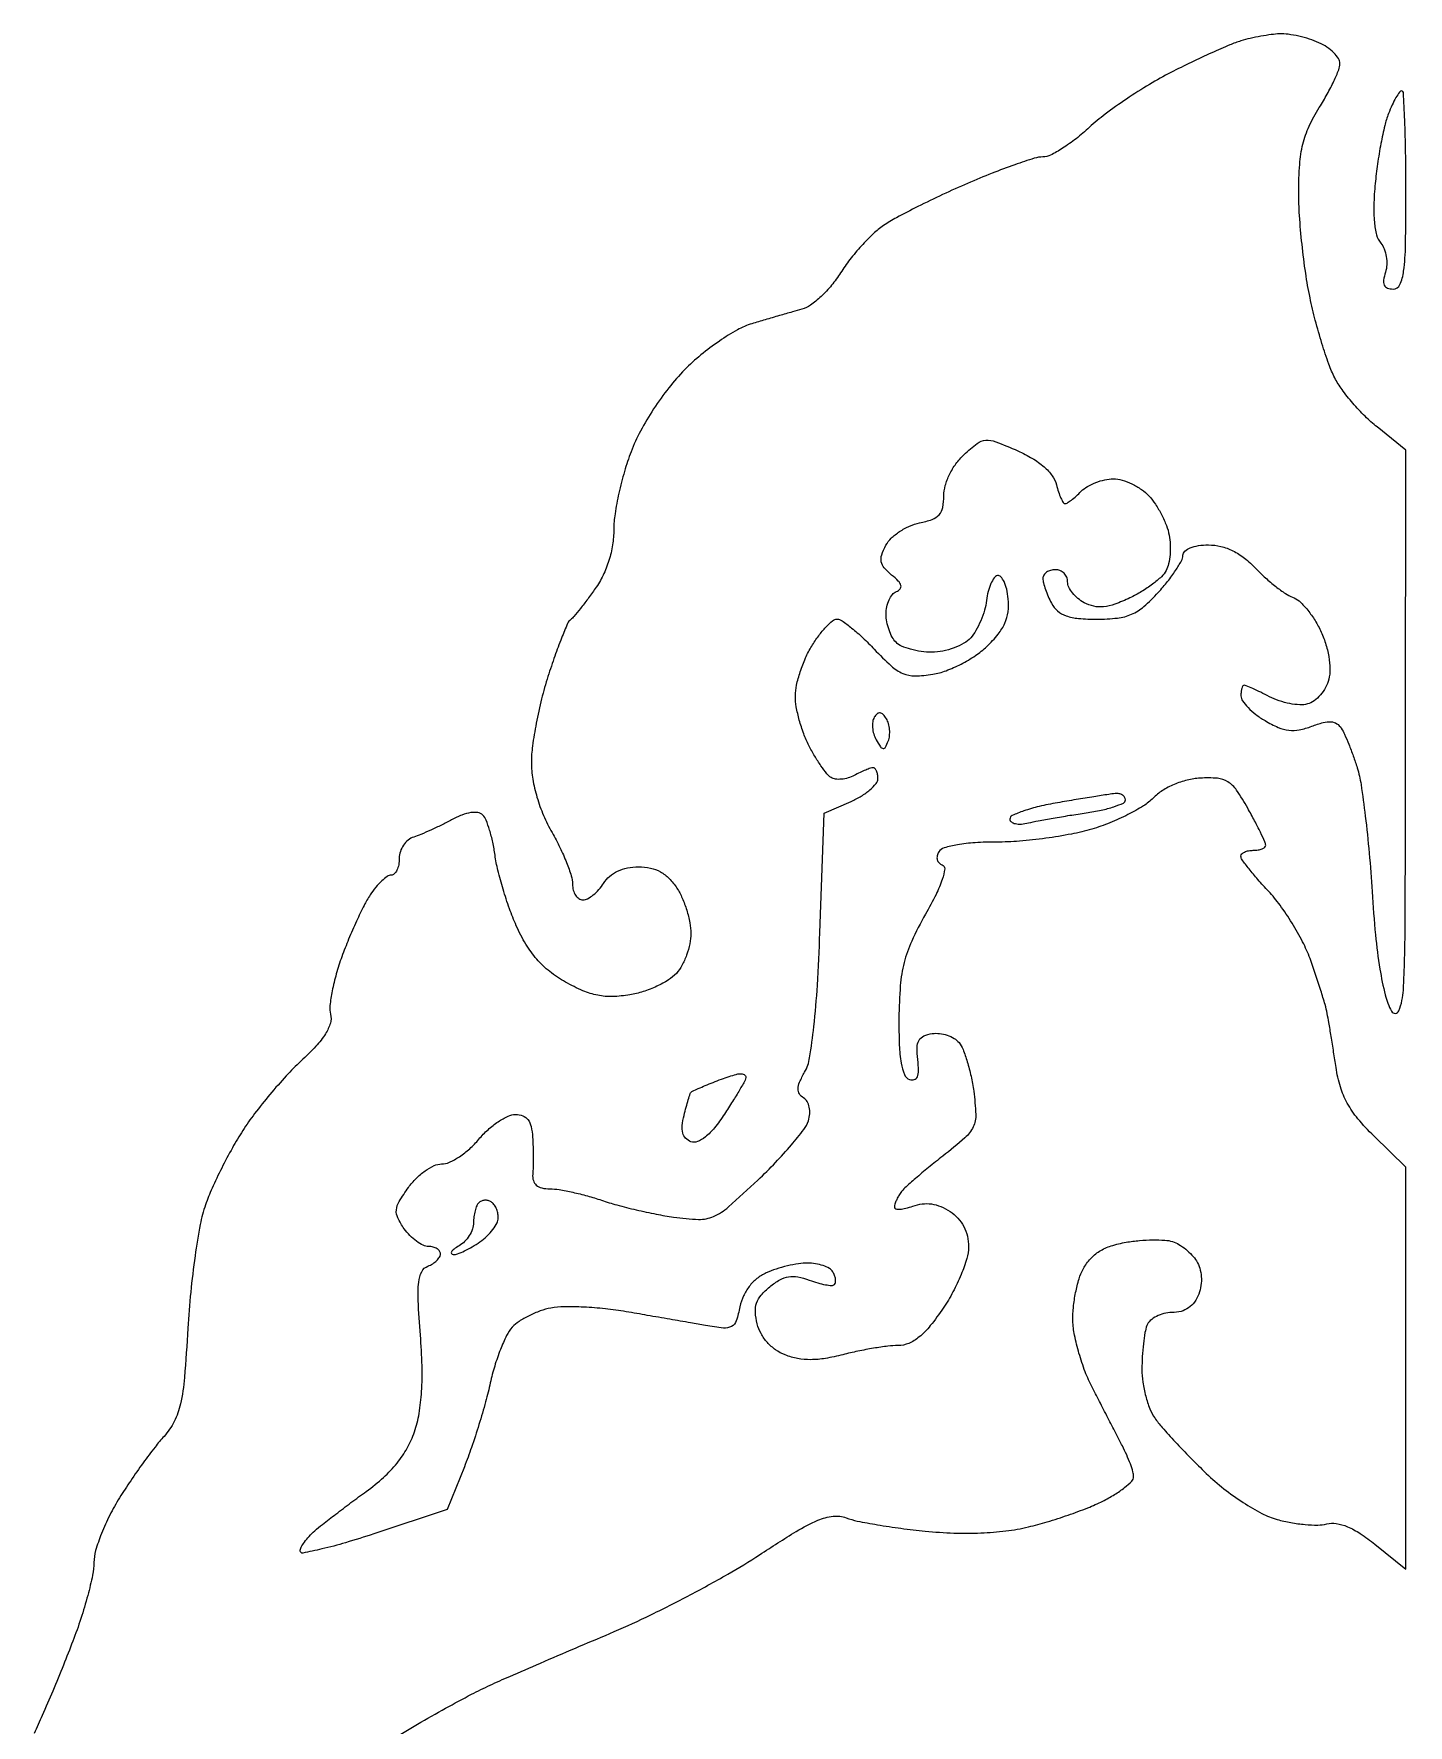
# Model space of a CAD drawing. Extents: x 0 to 102, y 0 to 135.
# Drawn here: x 87.45 to 101.54, y 80.71 to 98.04 of the extents above; entities that cross this region are included whole.
import ezdxf

# ---------------------------------------------------------------- set-up
doc = ezdxf.new("R2010")
doc.units = 0
doc.header["$MEASUREMENT"] = 0

msp = doc.modelspace()

# ---------------------------------------------------------------- linework, layer by layer
msp.add_lwpolyline([(91.1142, 80.557195, -0.005913), (91.385034, 80.71867, -0.005052), (91.674146, 80.882558, -0.005094), (91.940055, 81.026243, -0.01442), (92.1294, 81.119202, -0.004006), (92.331053, 81.209142, -0.00113), (92.646782, 81.34609, -0.001139), (93.004284, 81.499233, -0.001202), (93.3561, 81.647994, 0.013211), (93.730276, 81.816914, 0.008429), (94.156513, 82.032, 0.008468), (94.56757, 82.257163, 0.015578), (94.89291, 82.45628, -0.007418), (95.268551, 82.694694, -0.037068), (95.490078, 82.809067, -0.071144), (95.647005, 82.850887, -0.120672), (95.78121, 82.834461, 0.040671), (95.894679, 82.80175, 0.008258), (96.100731, 82.763646, 0.008657), (96.342479, 82.727349, 0.008016), (96.591615, 82.698398, 0.016085), (96.88441, 82.678608, 0.019073), (97.161638, 82.679391, 0.020472), (97.418292, 82.700459, 0.02708), (97.649115, 82.741743, 0.015001), (97.842513, 82.793425, 0.010631), (98.056295, 82.86247, 0.010744), (98.257827, 82.937212, 0.022268), (98.41095, 83.005805, 0.021346), (98.532451, 83.073508, 0.029292), (98.635008, 83.14513, 0.029299), (98.70969, 83.211532, 0.198923), (98.7282, 83.256216, 0.072233), (98.721072, 83.3053, 0.015852), (98.694174, 83.386432, 0.016184), (98.656707, 83.479104, 0.01492), (98.612365, 83.571747, 0.000162), (98.554753, 83.683342, 0.000062), (98.47434, 83.838933, 0.000061), (98.386913, 84.007994, 0.000075), (98.305155, 84.165987, -0.028131), (98.231253, 84.330837, -0.020694), (98.167542, 84.520668, -0.021036), (98.12216, 84.705827, -0.043046), (98.105425, 84.854279, -0.032128), (98.110666, 84.992054, -0.023881), (98.133426, 85.142638, -0.02433), (98.168772, 85.283166, -0.049124), (98.212477, 85.388522, -0.063165), (98.284229, 85.489549, -0.068881), (98.377074, 85.566104, -0.060669), (98.49729, 85.621353, -0.035575), (98.651374, 85.658813, -0.019676), (98.786362, 85.67619, -0.018771), (98.924438, 85.683257, -0.019097), (99.046715, 85.68025, -0.061215), (99.126692, 85.665279, -0.058439), (99.191661, 85.635947, -0.034608), (99.261443, 85.587173, -0.034215), (99.325231, 85.528034, -0.049176), (99.372216, 85.467057, -0.067478), (99.40579, 85.392577, -0.054833), (99.421409, 85.306346, -0.052889), (99.418135, 85.215583, -0.053197), (99.395883, 85.127712, -0.0671), (99.352366, 85.045793, -0.0867), (99.29167, 84.986284, -0.086015), (99.213986, 84.950568, -0.064926), (99.120677, 84.9384, 0.060369), (99.038397, 84.928429, 0.059982), (98.960688, 84.899091, 0.065608), (98.898967, 84.855782, 0.115892), (98.864151, 84.804581, 0.048886), (98.844319, 84.732562, 0.014128), (98.827884, 84.618228, 0.014064), (98.816574, 84.487621, 0.014566), (98.8128, 84.358105, 0.036082), (98.822444, 84.224638, 0.028171), (98.851413, 84.082163, 0.028902), (98.893792, 83.951977, 0.0597), (98.944248, 83.85778, 0.027559), (99.020236, 83.761097, 0.007051), (99.15379, 83.61345, 0.007162), (99.311253, 83.449019, 0.007212), (99.472998, 83.289554, 0.024227), (99.652988, 83.13314, 0.022724), (99.85104, 82.991286, 0.023807), (100.042563, 82.879456, 0.052444), (100.199996, 82.817286, 0.023774), (100.339247, 82.785595, 0.021792), (100.48498, 82.766149, 0.022372), (100.616522, 82.760313, 0.063932), (100.707175, 82.771988, -0.104828), (100.804976, 82.776577, -0.059365), (100.919418, 82.743595, -0.045772), (101.051248, 82.673165, -0.023704), (101.202329, 82.563114), (101.52, 82.307827), (101.52, 84.367344), (101.52, 86.426861), (101.189837, 86.749256, -0.025358), (101.02734, 86.92488, -0.047987), (100.918554, 87.083896, -0.052257), (100.847893, 87.25118, -0.036617), (100.802806, 87.450878, 0.001675), (100.778592, 87.608744, 0.001582), (100.752864, 87.769481, 0.001571), (100.729184, 87.91168, 0.005524), (100.71265, 88.002953, 0.022485), (100.690687, 88.094598, 0.005851), (100.647074, 88.239752, 0.005936), (100.593423, 88.40415, 0.006032), (100.536158, 88.566351, 0.031264), (100.460885, 88.737681, 0.019044), (100.352042, 88.930203, 0.019056), (100.229089, 89.113543, 0.031768), (100.110477, 89.256567, -0.009279), (100.002259, 89.375725, -0.013211), (99.910978, 89.485797, -0.009175), (99.839775, 89.579933, -0.158617), (99.828, 89.616117, -0.200197), (99.837544, 89.638998, -0.085092), (99.865277, 89.658409, -0.06512), (99.906326, 89.671597, -0.04523), (99.9549, 89.676, 0.039038), (100.003493, 89.6798, 0.058157), (100.044523, 89.691255, 0.076469), (100.072477, 89.708052, 0.222852), (100.0818, 89.727931, 0.107569), (100.074487, 89.761531, 0.005761), (100.027723, 89.860825, 0.008804), (99.968231, 89.978153, 0.006287), (99.897708, 90.10741, 0.021547), (99.783172, 90.292095, 0.10225), (99.694232, 90.378129, 0.121573), (99.586383, 90.414235, 0.036112), (99.411258, 90.415793, 0.044392), (99.276681, 90.395175, 0.039797), (99.142632, 90.350708, 0.041079), (99.022158, 90.287687, 0.058373), (98.928314, 90.211691, -0.060515), (98.828351, 90.131445, -0.021814), (98.669141, 90.041988, -0.021263), (98.484417, 89.958212, -0.02365), (98.299609, 89.893677, -0.024907), (98.089931, 89.842617, -0.013446), (97.827569, 89.799691, -0.013362), (97.557328, 89.770238, -0.020463), (97.321938, 89.7606, 0.015325), (97.101768, 89.75385, 0.026841), (96.92067, 89.732939, 0.028885), (96.785119, 89.701717, 0.185351), (96.730114, 89.659843, 0.086209), (96.713695, 89.618923, 0.116472), (96.714581, 89.579201, 0.129244), (96.732661, 89.546975, 0.12076), (96.764681, 89.526806, -0.358919), (96.79059, 89.485467, -0.048986), (96.765871, 89.378568, -0.033865), (96.701886, 89.224154, -0.013317), (96.594023, 89.020548, 0.019822), (96.452308, 88.744417, 0.046064), (96.374242, 88.525446, 0.043968), (96.335598, 88.28976, 0.016665), (96.321813, 87.956256, 0.010708), (96.325537, 87.678999, 0.03393), (96.34455, 87.494487, 0.052758), (96.377875, 87.376795, 0.217956), (96.430147, 87.327089, 0.151988), (96.479072, 87.325651, 0.229963), (96.510396, 87.353367, 0.104566), (96.52258, 87.418113, 0.023648), (96.514747, 87.530368, -0.032058), (96.508171, 87.654666, -0.124328), (96.527746, 87.728659, -0.164038), (96.576369, 87.77302, -0.068233), (96.662903, 87.797733, -0.065201), (96.737742, 87.798608, -0.052099), (96.816486, 87.780783, -0.053618), (96.887146, 87.748046, -0.08447), (96.937742, 87.704597, -0.079758), (96.979042, 87.63468, -0.020258), (97.022369, 87.509761, -0.020133), (97.060792, 87.361198, -0.019154), (97.087883, 87.207543, -0.023383), (97.109263, 86.969194, -0.122373), (97.083192, 86.841131, -0.102529), (96.998289, 86.729148, -0.014024), (96.770744, 86.541464, 0.005938), (96.624883, 86.425066, 0.007329), (96.491849, 86.313, 0.00616), (96.382914, 86.216092, 0.052532), (96.339545, 86.167286, 0.02831), (96.31566, 86.1296, 0.025525), (96.295268, 86.088156, 0.026393), (96.280857, 86.049093, 0.069949), (96.276095, 86.019776, 0.347231), (96.289703, 86.001768, 0.076594), (96.330967, 85.997527, 0.049458), (96.391958, 86.006702, 0.026547), (96.464712, 86.029305, -0.058997), (96.560107, 86.052292, -0.065455), (96.654841, 86.051143, -0.062449), (96.749684, 86.025141, -0.046964), (96.845412, 85.974549, -0.061367), (96.927079, 85.905395, -0.066037), (96.987201, 85.820051, -0.064811), (97.023794, 85.720543, -0.055795), (97.0362, 85.609711, -0.073624), (97.018678, 85.491358, -0.025032), (96.959886, 85.327256, -0.024264), (96.875841, 85.149928, -0.025647), (96.776406, 84.984941, -0.020184), (96.643493, 84.804186, -0.051031), (96.529286, 84.687898, -0.072364), (96.422033, 84.62244, -0.101218), (96.31232, 84.6, 0.030485), (96.209383, 84.593718, 0.010571), (96.062065, 84.5725, 0.010456), (95.900367, 84.542224, 0.011972), (95.747264, 84.506384, -0.022403), (95.567462, 84.46823, -0.03983), (95.416716, 84.455434, -0.046457), (95.283181, 84.467187, -0.048608), (95.156213, 84.503391, -0.058903), (95.057557, 84.556341, -0.056884), (94.972677, 84.631374, -0.057694), (94.907912, 84.722479, -0.064295), (94.868509, 84.822781, -0.04591), (94.84988, 84.942672, -0.097848), (94.862238, 85.035262, -0.096748), (94.909025, 85.116854, -0.044175), (94.997664, 85.202624, -0.040281), (95.100996, 85.273338, -0.088592), (95.190843, 85.305414, -0.090029), (95.285304, 85.304148, -0.042614), (95.402851, 85.270583, 0.020111), (95.489434, 85.241592, 0.028371), (95.568715, 85.223349, 0.027773), (95.632907, 85.216006, 0.214129), (95.660504, 85.226504, 0.160564), (95.671371, 85.248057, 0.069425), (95.671695, 85.28058, 0.058541), (95.662223, 85.318362, 0.047787), (95.643779, 85.355771, 0.123523), (95.608138, 85.39043, 0.047421), (95.544903, 85.419495, 0.043265), (95.4671, 85.439329, 0.040804), (95.385488, 85.446, 0.038273), (95.292055, 85.438838, 0.020078), (95.177595, 85.416448, 0.019855), (95.061488, 85.383937, 0.028708), (94.962165, 85.345399, 0.060922), (94.866212, 85.286672, 0.059816), (94.786572, 85.206231, 0.059102), (94.727469, 85.108263, 0.056905), (94.691998, 84.997939, -0.031579), (94.653626, 84.854005, -0.189623), (94.604732, 84.795774, -0.151517), (94.522696, 84.779419, -0.018214), (94.337763, 84.805552, 0.000835), (94.185906, 84.832423, 0.000315), (93.973346, 84.869531, 0.000312), (93.74198, 84.909623, 0.00038), (93.5253, 84.946861, 0.015838), (93.311645, 84.976483, 0.014361), (93.089453, 84.993708, 0.014551), (92.889745, 84.997612, 0.043913), (92.754365, 84.984395, 0.038712), (92.643737, 84.954673, 0.030219), (92.529103, 84.906169, 0.031038), (92.427354, 84.847539, 0.062688), (92.357306, 84.787329, 0.069272), (92.299688, 84.702607, 0.020572), (92.235991, 84.559117, 0.020212), (92.176953, 84.390189, 0.020537), (92.1321, 84.217934, -0.013938), (92.084544, 84.02489, -0.007662), (92.016186, 83.79134, -0.007632), (91.939517, 83.556308, -0.012107), (91.865968, 83.357782), (91.69132, 82.919263), (90.93746, 82.669721, -0.008388), (90.648327, 82.579365, -0.014558), (90.405046, 82.515428, -0.008741), (90.209397, 82.473644, -0.471917), (90.1836, 82.494889, -0.125993), (90.193138, 82.532139, -0.031193), (90.22709, 82.585851, -0.029926), (90.274982, 82.644366, -0.026098), (90.33165, 82.699633, -0.013167), (90.413009, 82.767381, -0.003382), (90.548041, 82.872456, -0.003441), (90.703791, 82.990275, -0.003492), (90.8604, 83.105365, 0.027143), (91.037238, 83.248674, 0.038716), (91.176126, 83.395364, 0.042546), (91.280691, 83.549642, 0.045938), (91.354557, 83.715582, 0.040037), (91.402277, 83.904872, 0.026304), (91.427931, 84.128275, 0.022117), (91.432559, 84.392634, 0.013105), (91.415874, 84.707587, -0.006956), (91.392735, 85.061847, -0.039932), (91.398095, 85.249769, -0.088662), (91.429586, 85.357178, -0.187743), (91.492767, 85.414588, 0.047518), (91.542128, 85.439128, 0.053411), (91.583897, 85.47175, 0.060763), (91.612475, 85.507116, 0.14048), (91.6218, 85.539651, 0.158813), (91.612411, 85.568467, 0.096984), (91.585932, 85.593008, 0.078776), (91.546392, 85.609578, 0.059978), (91.499697, 85.6152, -0.113304), (91.443812, 85.628029, -0.044921), (91.375889, 85.668843, -0.041487), (91.307654, 85.727943, -0.040792), (91.249687, 85.797813, -0.038601), (91.183725, 85.909405, -0.140568), (91.169346, 85.989614, -0.110309), (91.198209, 86.076231, -0.019351), (91.292951, 86.220813, -0.04227), (91.370933, 86.312785, -0.041954), (91.463455, 86.390586, -0.045263), (91.556084, 86.444221, -0.109028), (91.633023, 86.4612, 0.108341), (91.712693, 86.478668, 0.038568), (91.815042, 86.535754, 0.036086), (91.921295, 86.61788, 0.035297), (92.015482, 86.715, -0.033863), (92.109134, 86.812123, -0.035314), (92.213801, 86.894246, -0.037723), (92.313906, 86.951467, -0.111425), (92.39072, 86.9688, -0.091374), (92.465945, 86.954937, -0.141221), (92.518406, 86.915463, -0.107565), (92.550794, 86.844999, -0.039765), (92.565804, 86.73615, -0.007644), (92.57003, 86.636233, -0.00609), (92.571627, 86.528351, -0.006161), (92.570657, 86.428369, -0.015397), (92.566802, 86.35545, 0.093088), (92.573476, 86.290262, 0.146618), (92.604025, 86.243516, 0.121082), (92.660399, 86.215599, 0.053129), (92.743747, 86.206169, -0.039453), (92.839356, 86.197987, -0.013279), (92.976883, 86.171426, -0.013117), (93.128052, 86.133858, -0.014654), (93.2715, 86.089623, 0.016066), (93.429918, 86.041262, 0.008586), (93.628433, 85.991208, 0.008539), (93.833038, 85.947012, 0.01318), (94.01139, 85.916525, 0.027343), (94.268393, 85.89378, 0.11244), (94.420884, 85.92316, 0.077139), (94.57354, 86.020633, 0.008825), (94.87596, 86.296701, 0.012395), (95.05721, 86.476838, 0.014727), (95.218852, 86.655928, 0.013579), (95.345708, 86.813562, 0.085997), (95.392973, 86.904593, 0.058659), (95.406668, 86.975747, 0.069567), (95.402161, 87.043996, 0.079632), (95.380622, 87.100568, 0.124261), (95.344519, 87.137803, -0.107817), (95.301371, 87.179507, -0.157744), (95.287152, 87.229959, -0.094548), (95.303012, 87.298706, -0.023686), (95.354625, 87.402191, 0.087778), (95.406194, 87.550372, 0.012607), (95.449412, 87.869563, 0.01222), (95.485452, 88.29289, 0.0061), (95.51141, 88.83), (95.5557, 90.0567), (95.83065, 90.177718, 0.031696), (95.935901, 90.232245, 0.040244), (96.024833, 90.295978, 0.044968), (96.087268, 90.359259, 0.17392), (96.1056, 90.410368, 0.040959), (96.102093, 90.453109, 0.060397), (96.091541, 90.489208, 0.079414), (96.076047, 90.513727, 0.215435), (96.057738, 90.522, 0.082627), (96.030693, 90.5175, 0.013498), (95.980741, 90.498883, 0.014548), (95.922637, 90.473433, 0.012366), (95.86283, 90.443303, -0.050829), (95.799952, 90.417469, -0.049801), (95.732721, 90.404628, -0.054117), (95.67129, 90.40579, -0.111701), (95.626396, 90.422153, -0.08089), (95.583248, 90.461034, -0.017184), (95.522522, 90.542328, -0.017556), (95.457967, 90.642578, -0.01589), (95.398304, 90.750449, -0.029951), (95.345207, 90.871437, -0.02188), (95.300437, 91.01124, -0.022239), (95.269624, 91.147946, -0.044669), (95.259916, 91.258049, -0.0534), (95.271886, 91.368415, -0.025596), (95.309384, 91.506092, -0.025035), (95.363663, 91.647225, -0.032591), (95.427873, 91.76985, -0.022542), (95.498763, 91.875132, -0.029551), (95.573154, 91.964033, -0.02999), (95.641436, 92.028283, -0.175525), (95.687038, 92.0448, -0.153722), (95.737992, 92.028755, -0.017042), (95.836804, 91.954539, -0.01949), (95.950687, 91.855209, -0.01461), (96.068356, 91.737529, 0.018431), (96.242523, 91.565988, 0.084229), (96.361472, 91.48926, 0.104967), (96.485801, 91.464619, 0.036857), (96.668081, 91.480553, 0.049245), (96.804537, 91.516749, 0.029124), (96.95879, 91.584883, 0.028926), (97.106284, 91.671697, 0.043565), (97.222507, 91.765089, 0.031351), (97.338162, 91.890707, 0.065118), (97.407824, 92.003972, 0.07489), (97.440302, 92.120488, 0.055086), (97.441951, 92.254715, 0.031915), (97.426218, 92.351233, 0.052086), (97.399407, 92.429641, 0.071196), (97.366538, 92.480283, 0.273652), (97.3323, 92.49158, 0.187956), (97.297804, 92.468628, 0.048492), (97.264259, 92.409387, 0.042457), (97.236488, 92.329212, 0.032307), (97.219472, 92.23778, -0.040651), (97.198944, 92.136857, -0.029025), (97.160487, 92.028124, -0.029481), (97.111315, 91.928108, -0.053996), (97.05831, 91.85445, -0.079498), (96.988182, 91.797684, -0.041653), (96.886272, 91.749886, -0.040081), (96.770941, 91.717323, -0.048805), (96.659308, 91.7064, -0.034215), (96.55, 91.713889, -0.033176), (96.441576, 91.736221, -0.035011), (96.349112, 91.768873, -0.094265), (96.29172, 91.80792, -0.073408), (96.252793, 91.860329, -0.038652), (96.220021, 91.934705, -0.037428), (96.197676, 92.017721, -0.047064), (96.1902, 92.09697, -0.05222), (96.198054, 92.171966, -0.05498), (96.221264, 92.242348, -0.061297), (96.255445, 92.297995, -0.126404), (96.29595, 92.328535, 0.118262), (96.334268, 92.356474, 0.251882), (96.341752, 92.391268, 0.126145), (96.315217, 92.436287, 0.026667), (96.246963, 92.497852, -0.04297), (96.17151, 92.570501, -0.132643), (96.140688, 92.633553, -0.13041), (96.145529, 92.704212, -0.040929), (96.188114, 92.802302, -0.078989), (96.242943, 92.874569, -0.04458), (96.329037, 92.94348, -0.043133), (96.430764, 92.999012, -0.054071), (96.533201, 93.03131, 0.037945), (96.661175, 93.067176, 0.123481), (96.733568, 93.116155, 0.134639), (96.77078, 93.190776, 0.048768), (96.7824, 93.309628, -0.068996), (96.796856, 93.41389, -0.044478), (96.8404, 93.528031, -0.04275), (96.906268, 93.638218, -0.04813), (96.987652, 93.73093, -0.025087), (97.123999, 93.846716, -0.14665), (97.210992, 93.879722, -0.110665), (97.313633, 93.864313, -0.011516), (97.540335, 93.770468, -0.030461), (97.690292, 93.693081, -0.04565), (97.809396, 93.606504, -0.054438), (97.893208, 93.515126, -0.097195), (97.936454, 93.423191, 0.017811), (97.957952, 93.348858, 0.027039), (97.982347, 93.286185, 0.025343), (98.006412, 93.2395, 0.267139), (98.024314, 93.2292, 0.147651), (98.046275, 93.235829, 0.01653), (98.089256, 93.266477, 0.018939), (98.138925, 93.3075, 0.014293), (98.190386, 93.3561, -0.06533), (98.253692, 93.404719, -0.039115), (98.339394, 93.445723, -0.038529), (98.43274, 93.473685, -0.053559), (98.519447, 93.483, -0.07107), (98.608802, 93.470235, -0.041081), (98.710376, 93.431314, -0.040138), (98.807912, 93.374393, -0.053118), (98.885533, 93.307048, -0.041595), (98.951462, 93.223295, -0.026828), (99.013938, 93.116689, -0.026936), (99.064141, 93.00505, -0.044993), (99.092468, 92.906099, -0.037406), (99.1035, 92.809832, -0.031011), (99.101161, 92.706679, -0.032096), (99.086968, 92.612024, -0.069709), (99.061665, 92.543178, -0.083082), (99.013366, 92.480583, -0.025891), (98.921983, 92.404225, -0.025084), (98.809315, 92.32811, -0.025234), (98.689808, 92.263825, -0.023249), (98.535787, 92.199326, -0.060815), (98.419148, 92.172188, -0.080146), (98.319636, 92.17745, -0.069768), (98.221583, 92.213474, -0.051725), (98.156488, 92.257508, -0.050825), (98.101391, 92.314201, -0.055315), (98.063738, 92.374387, -0.112604), (98.0514, 92.428477, 0.10149), (98.041701, 92.475766, 0.098489), (98.014123, 92.515997, 0.097349), (97.972934, 92.54295, 0.096639), (97.9245, 92.5524, 0.069329), (97.875999, 92.545642, 0.085423), (97.834877, 92.525915, 0.100004), (97.807382, 92.49662, 0.139487), (97.7976, 92.462238, 0.063338), (97.803402, 92.41662, 0.019816), (97.823326, 92.350493, 0.01945), (97.851655, 92.277705, 0.020338), (97.885177, 92.208438, 0.093323), (97.948134, 92.130186, 0.092717), (98.035373, 92.079972, 0.06326), (98.162074, 92.052831, 0.021171), (98.351669, 92.0448, 0.027871), (98.562511, 92.056562, 0.075295), (98.70695, 92.095258, 0.076222), (98.832439, 92.174673, 0.029076), (98.980713, 92.31975, 0.017143), (99.07666, 92.432771, 0.020944), (99.158094, 92.544997, 0.019971), (99.217844, 92.643357, 0.121216), (99.23332, 92.70045, -0.211237), (99.25296, 92.74219, -0.082625), (99.308456, 92.776197, -0.060226), (99.39185, 92.798792, -0.036085), (99.494369, 92.8062, -0.058604), (99.622533, 92.791126, -0.056537), (99.745362, 92.746694, -0.051697), (99.864273, 92.671585, -0.036718), (99.980819, 92.565156, 0.019184), (100.078942, 92.469034, 0.01851), (100.185287, 92.379512, 0.018796), (100.284692, 92.307775, 0.061911), (100.356876, 92.271663, -0.100363), (100.423305, 92.23182, -0.033444), (100.502117, 92.149498, -0.031726), (100.57943, 92.044198, -0.031241), (100.643237, 91.929434, -0.034461), (100.694929, 91.798525, -0.034525), (100.728112, 91.661837, -0.036858), (100.740381, 91.533693, -0.067019), (100.728637, 91.429336, -0.06206), (100.69621, 91.345697, -0.053919), (100.642977, 91.268147, -0.056681), (100.578077, 91.207897, -0.095095), (100.511153, 91.175949, -0.076326), (100.431904, 91.167723, -0.03481), (100.328272, 91.180064, -0.033439), (100.218714, 91.20862, -0.039208), (100.119857, 91.25044, 0.005469), (100.030674, 91.295477, 0.007736), (99.950237, 91.333467, 0.004793), (99.882138, 91.363566, 0.101999), (99.86063, 91.368, 0.270526), (99.848061, 91.360663, 0.055623), (99.837585, 91.336081, 0.044538), (99.830369, 91.300973, 0.02843), (99.828, 91.25934, 0.154011), (99.844259, 91.207809, 0.039728), (99.900473, 91.139789, 0.0366), (99.980281, 91.068717, 0.030216), (100.074717, 91.004941, 0.031294), (100.209363, 90.936377, 0.072515), (100.318583, 90.906895, 0.078608), (100.426113, 90.910985, 0.042127), (100.554148, 90.94768, -0.025232), (100.671091, 90.98551, -0.082729), (100.751653, 90.993376, -0.127337), (100.810453, 90.973821, -0.10655), (100.857027, 90.927129, -0.037698), (100.890051, 90.86617, -0.009724), (100.93381, 90.763148, -0.00984), (100.979247, 90.643357, -0.009872), (101.019884, 90.522, -0.038775), (101.059437, 90.349869, -0.007157), (101.102963, 90.02709, -0.007644), (101.142785, 89.647188, -0.006897), (101.172546, 89.253, 0.008341), (101.207415, 88.808282, 0.016739), (101.252513, 88.458981, 0.020452), (101.307014, 88.193899, 0.065463), (101.372872, 88.0263, 0.634993), (101.447319, 88.03121, 0.080472), (101.493383, 88.244366, 0.012008), (101.511587, 88.889399, 0.000768), (101.51661, 90.7758), (101.519995, 93.7791), (101.224421, 94.014939, -0.027147), (101.101116, 94.124786, -0.019351), (100.97501, 94.260131, -0.019614), (100.864509, 94.398992, -0.038941), (100.790425, 94.518456, -0.03312), (100.729323, 94.658644, -0.01116), (100.658619, 94.870227, -0.011046), (100.590631, 95.10837, -0.012438), (100.536102, 95.340086, -0.015393), (100.491671, 95.590693, -0.009553), (100.454246, 95.887137, -0.009581), (100.428487, 96.18141, -0.01704), (100.4202, 96.4245, -0.017997), (100.430357, 96.706603, -0.041947), (100.463141, 96.915285, -0.048413), (100.526615, 97.096787, -0.032493), (100.6317, 97.29, 0.01417), (100.712674, 97.426704, 0.016775), (100.781072, 97.560402, 0.015747), (100.830996, 97.675951, 0.094364), (100.8432, 97.740039, 0.145469), (100.828018, 97.791119, 0.053285), (100.779903, 97.850099, 0.047178), (100.710169, 97.907157, 0.041007), (100.627719, 97.95322, 0.029743), (100.531588, 97.990292, 0.021531), (100.42079, 98.020424, 0.021865), (100.312685, 98.039957, 0.043535), (100.225869, 98.044128, 0.023111), (100.139332, 98.036737, 0.011976), (100.032118, 98.019942, 0.011881), (99.922561, 97.997382, 0.017671), (99.828, 97.972004, 0.025412), (99.714554, 97.930807, 0.005982), (99.529521, 97.850139, 0.006145), (99.318748, 97.752101, 0.006013), (99.1089, 97.648214, 0.01768), (98.890587, 97.526937, 0.012507), (98.654092, 97.376204, 0.012645), (98.435102, 97.22061, 0.025922), (98.273416, 97.085838, -0.020561), (98.137057, 96.969677, -0.024126), (97.99848, 96.871535, -0.024062), (97.875223, 96.800985, -0.118486), (97.797896, 96.7824, 0.076), (97.7084, 96.768718, 0.008308), (97.510245, 96.703044, 0.010011), (97.275836, 96.615702, 0.007928), (97.025979, 96.512252, 0.007103), (96.769569, 96.396942, 0.007007), (96.515367, 96.273889, 0.006911), (96.295795, 96.15995, 0.026582), (96.164372, 96.08016, 0.039523), (96.058885, 95.995241, 0.018912), (95.936937, 95.871023, 0.018616), (95.818718, 95.730991, 0.025207), (95.723395, 95.595616, -0.031905), (95.631192, 95.468327, -0.03101), (95.522721, 95.352514, -0.032556), (95.414632, 95.263117, -0.091148), (95.326223, 95.221047, 0.003302), (95.230098, 95.194551, 0.001249), (95.096112, 95.156304, 0.001237), (94.950582, 95.113978, 0.001509), (94.814622, 95.073624, 0.054341), (94.665581, 95.01059, 0.023011), (94.480795, 94.896097, 0.022284), (94.291263, 94.753421, 0.02567), (94.124343, 94.600649, 0.02823), (93.962676, 94.417012, 0.021581), (93.806651, 94.199499, 0.021786), (93.672031, 93.972627, 0.031631), (93.575271, 93.760935, 0.020579), (93.507544, 93.559491, 0.016167), (93.450356, 93.336313, 0.016452), (93.410688, 93.125067, 0.038197), (93.3984, 92.964446, -0.039958), (93.385744, 92.806336, -0.036188), (93.348029, 92.64676, -0.036257), (93.2878, 92.494608, -0.040529), (93.20805, 92.358624, -0.006598), (93.130668, 92.251285, -0.008129), (93.055577, 92.153339, -0.006884), (92.99022, 92.073192, -0.057485), (92.956294, 92.041071, 0.130745), (92.925161, 92.001574, 0.006821), (92.862624, 91.8511, 0.01041), (92.793714, 91.667705, 0.007348), (92.723644, 91.459, 0.016349), (92.658153, 91.228224, 0.013428), (92.603002, 90.97804, 0.013645), (92.564765, 90.745282, 0.03463), (92.553419, 90.574429, 0.041419), (92.567935, 90.405495, 0.02962), (92.610781, 90.220613, 0.028497), (92.677794, 90.033513, 0.029613), (92.764919, 89.857715, -0.016964), (92.845488, 89.704976, -0.018161), (92.913571, 89.550518, -0.01803), (92.962228, 89.414177, -0.076833), (92.9754, 89.328965, 0.064539), (92.983357, 89.267579, 0.082202), (93.006699, 89.215566, 0.098795), (93.041316, 89.18077, 0.14884), (93.08195, 89.1684, 0.121331), (93.130307, 89.18031, 0.047568), (93.18824, 89.218102, 0.043473), (93.245858, 89.272864, 0.041443), (93.294167, 89.3376, -0.075955), (93.355479, 89.408953, -0.066725), (93.437919, 89.462501, -0.061543), (93.537942, 89.495634, -0.049276), (93.650967, 89.5068, -0.052812), (93.773503, 89.493821, -0.073774), (93.876531, 89.455237, -0.072477), (93.965221, 89.387771, -0.048974), (94.04505, 89.28863, -0.042583), (94.099816, 89.187161, -0.027777), (94.146008, 89.062274, -0.027918), (94.177674, 88.934488, -0.046806), (94.188, 88.824422, -0.051066), (94.177122, 88.718196, -0.035854), (94.144368, 88.602445, -0.036295), (94.096382, 88.494989, -0.060827), (94.039466, 88.414255, -0.069775), (93.959335, 88.34732, -0.031237), (93.838185, 88.282056, -0.030164), (93.699343, 88.227987, -0.035937), (93.562833, 88.194695, -0.034923), (93.385453, 88.177336, -0.055954), (93.234032, 88.190094, -0.052417), (93.082409, 88.237095, -0.026682), (92.903292, 88.325544, -0.038988), (92.741832, 88.433644, -0.04634), (92.608994, 88.560032, -0.044295), (92.4972, 88.713641, -0.031122), (92.398717, 88.903563, -0.017988), (92.329117, 89.077729, -0.012774), (92.263217, 89.277487, -0.012919), (92.210051, 89.471651, -0.026579), (92.180564, 89.626398, 0.0187), (92.157451, 89.759025, 0.021342), (92.125256, 89.883749, 0.021085), (92.089294, 89.986242, 0.101795), (92.055501, 90.037539, 0.161178), (92.005928, 90.062458, 0.075026), (91.933119, 90.062197, 0.055506), (91.841487, 90.037403, 0.029845), (91.73518, 89.988026, -0.009354), (91.632332, 89.935032, -0.007976), (91.521993, 89.882933, -0.008059), (91.420085, 89.838755, -0.022495), (91.34685, 89.812191, 0.096538), (91.290269, 89.781613, 0.071765), (91.24229, 89.729023, 0.069599), (91.209901, 89.663206, 0.079754), (91.1988, 89.594055, -0.046128), (91.192719, 89.528277, -0.066069), (91.174522, 89.472682, -0.086141), (91.147724, 89.435157, -0.1972), (91.11615, 89.4222, 0.155752), (91.075724, 89.409294, 0.034317), (91.018689, 89.362542, 0.032552), (90.95744, 89.296855, 0.026341), (90.900429, 89.219108, 0.028156), (90.838637, 89.112116, 0.009409), (90.760235, 88.949241, 0.00933), (90.68003, 88.765285, 0.010516), (90.610038, 88.585606, 0.018679), (90.552894, 88.409083, 0.020664), (90.51123, 88.2346, 0.020554), (90.488143, 88.083861, 0.09192), (90.494586, 87.995095, -0.13972), (90.492595, 87.904039, -0.066262), (90.443051, 87.796532, -0.045976), (90.344975, 87.669128, -0.01907), (90.19107, 87.515432, 0.019746), (90.040546, 87.364705, 0.011811), (89.873233, 87.174563, 0.011816), (89.715368, 86.977081, 0.020058), (89.594078, 86.803774, 0.015781), (89.488224, 86.626763, 0.010611), (89.378133, 86.418451, 0.010694), (89.28008, 86.212087, 0.020751), (89.212267, 86.042641, 0.038785), (89.158676, 85.84252, 0.010512), (89.105388, 85.518706, 0.010573), (89.060276, 85.147489, 0.010794), (89.031264, 84.777253, -0.006296), (88.99632, 84.273127, -0.033843), (88.955377, 84.001227, -0.062125), (88.891444, 83.821183, -0.069087), (88.786877, 83.6694, 0.020994), (88.69457, 83.559637, 0.007681), (88.573092, 83.397119, 0.007599), (88.445576, 83.215186, 0.009023), (88.330945, 83.039487, 0.023332), (88.230531, 82.861387, 0.022406), (88.145664, 82.67232, 0.022994), (88.08611, 82.499093, 0.071409), (88.0686, 82.377116, -0.052462), (88.05492, 82.247091, -0.013089), (88.004926, 82.039049, -0.013231), (87.934812, 81.802778, -0.01295), (87.851836, 81.568829, -0.004521), (87.755606, 81.324913, -0.003404), (87.645565, 81.058441, -0.003441), (87.538667, 80.809301, -0.007926), (87.45403, 80.6238, 0.045913)], format="xyb")
for points in [[(101.475606, 97.4592, 0.246312), (101.453708, 97.447716, 0.019774), (101.417646, 97.390859, 0.02311), (101.378563, 97.315692, 0.015501), (101.340636, 97.22655, 0.034646), (101.302661, 97.104654, 0.011219), (101.2632, 96.91979, 0.011126), (101.228416, 96.711686, 0.012278), (101.204217, 96.508961, 0.01593), (101.190535, 96.289975, 0.031111), (101.196071, 96.115222, 0.039322), (101.219132, 95.982838, 0.110864), (101.261577, 95.899671, -0.080945), (101.29703, 95.839325, -0.052309), (101.31831, 95.760953, -0.051163), (101.323183, 95.677551, -0.06596), (101.309789, 95.60206, 0.039783), (101.290972, 95.520895, 0.143326), (101.298122, 95.468814, 0.201299), (101.329837, 95.439128, 0.089003), (101.387399, 95.4288, 0.295725), (101.457146, 95.474006, 0.072827), (101.496087, 95.611875, 0.0286), (101.515626, 95.880176, 0.003878), (101.52, 96.444, 0.004098), (101.516809, 96.833272, 0.006827), (101.506959, 97.160985, 0.001865), (101.493616, 97.442089, 0.399307)], [(96.192948, 91.025154, 0.047923), (96.159378, 91.069373, 0.17984), (96.128821, 91.084887, 0.215971), (96.099303, 91.075384, 0.070197), (96.069296, 91.039302, 0.10425), (96.052873, 90.993719, 0.055329), (96.051213, 90.933454, 0.051575), (96.063394, 90.868748, 0.055324), (96.088417, 90.80951, 0.01829), (96.132527, 90.737041, 0.221918), (96.159562, 90.720441, 0.307935), (96.18365, 90.733089, 0.030867), (96.212068, 90.795362, 0.065711), (96.225209, 90.850205, 0.046773), (96.225871, 90.913469, 0.047103), (96.21483, 90.97514, 0.070689)], [(98.53785, 90.257341, 0.012512), (98.472062, 90.248917, 0.001345), (98.320269, 90.22519, 0.001653), (98.139661, 90.195847, 0.00133), (97.94565, 90.163138, 0.015773), (97.759214, 90.125107, 0.024722), (97.602095, 90.079552, 0.021741), (97.483344, 90.032793, 0.296292), (97.4592, 89.995626, 0.245164), (97.474075, 89.967113, 0.102403), (97.515115, 89.949518, 0.068549), (97.576618, 89.945574, 0.040343), (97.64955, 89.956858, -0.011789), (97.749275, 89.978171, -0.003539), (97.902028, 90.005952, -0.003545), (98.073939, 90.034707, -0.003839), (98.24175, 90.060235, 0.017167), (98.395759, 90.087881, 0.026908), (98.525557, 90.12321, 0.025119), (98.622598, 90.160825, 0.295905), (98.6436, 90.193206, 0.145729), (98.635345, 90.220927, 0.112163), (98.612536, 90.242981, 0.092869), (98.578271, 90.255877, 0.069381)], [(94.68855, 87.386438, -0.068009), (94.712804, 87.385187, -0.09049), (94.733362, 87.377266, -0.109605), (94.747057, 87.364076, -0.147517), (94.752, 87.347686, -0.128123), (94.744445, 87.318689, -0.004705), (94.68765, 87.219291, -0.008308), (94.616871, 87.102581, -0.00571), (94.532936, 86.972544, -0.022778), (94.430092, 86.831535, -0.052042), (94.337651, 86.738034, -0.07721), (94.256486, 86.69015, -0.18851), (94.188242, 86.689724, -0.111548), (94.135032, 86.725242, -0.126951), (94.105318, 86.77868, -0.090254), (94.099608, 86.854757, -0.035214), (94.118083, 86.958943, -0.005156), (94.140598, 87.044885, -0.007507), (94.162362, 87.120134, -0.004143), (94.182127, 87.182952, -0.118619), (94.190925, 87.197325, -0.088621), (94.204908, 87.207069, -0.003202), (94.264412, 87.234031, -0.00579), (94.33559, 87.264751, -0.004018), (94.416698, 87.297886, -0.007522), (94.501139, 87.330129, -0.008704), (94.58252, 87.358213, -0.007916), (94.652073, 87.379658, -0.049771)], [(92.1412, 86.073207, 0.081757), (92.109314, 86.08633, 0.074868), (92.073893, 86.089092, 0.077739), (92.040456, 86.081375, 0.101199), (92.0143, 86.0641, 0.098145), (91.993476, 86.032981, 0.034025), (91.976092, 85.981566, 0.032251), (91.96419, 85.92084, 0.032278), (91.9602, 85.859104, -0.084582), (91.949277, 85.794998, -0.055208), (91.91671, 85.727203, -0.053802), (91.868779, 85.666157, -0.067666), (91.81215, 85.621976, 0.024539), (91.760691, 85.58852, 0.085813), (91.733124, 85.56032, 0.315472), (91.733272, 85.542652, 0.234587), (91.751026, 85.533173, 0.094821), (91.796537, 85.540493, 0.022627), (91.867649, 85.570042, 0.022457), (91.947613, 85.612076, 0.020538), (92.025976, 85.662297, 0.038123), (92.097921, 85.721341, 0.040078), (92.158768, 85.789709, 0.043487), (92.200936, 85.856935, 0.118881), (92.214, 85.911104, 0.055919), (92.2086, 85.959238, 0.049706), (92.192615, 86.00703, 0.05264), (92.169085, 86.047439, 0.096486)]]:
    msp.add_lwpolyline(points, format="xyb", close=True)

doc.saveas('drawing.dxf')
